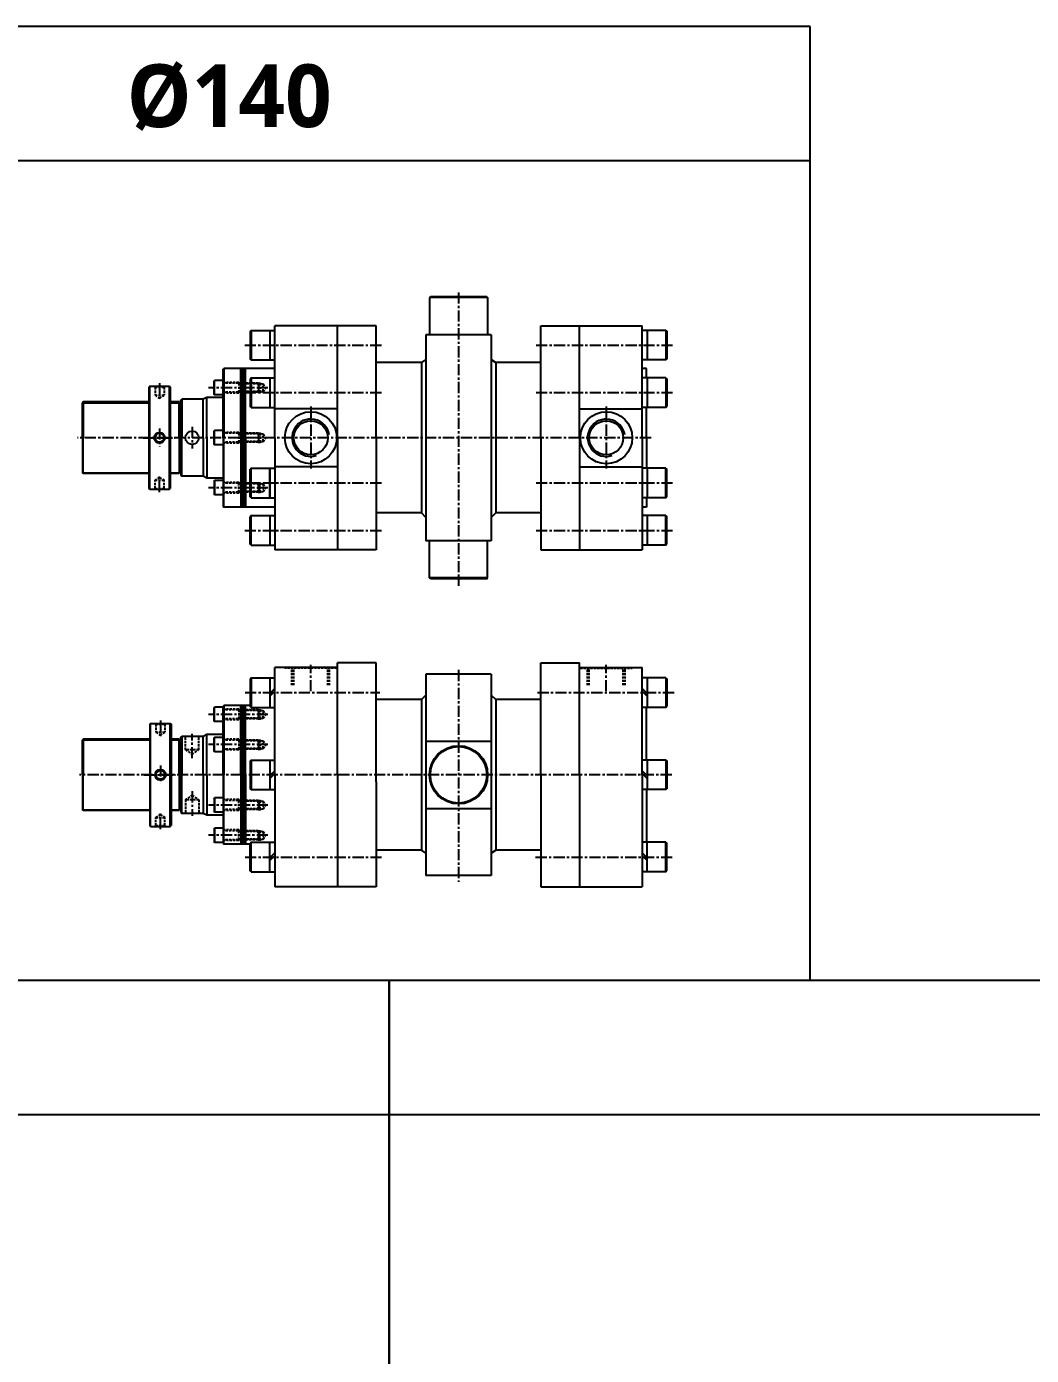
# Model space of a CAD drawing. Extents: x 0 to 8675, y 0 to 2968.
# Drawn here: x 6086 to 7208, y 1484 to 2968 of the extents above; entities that cross this region are included whole.
import ezdxf

# ---------------------------------------------------------------- set-up
doc = ezdxf.new("R2010")
doc.units = 0
doc.header["$LTSCALE"] = 5
doc.header["$MEASUREMENT"] = 0
doc.header["$PDMODE"] = 34
doc.linetypes.add('CENTERX2', pattern=[4, 2.5, -0.5, 0.5, -0.5])
doc.linetypes.add('HIDDENX2', pattern=[0.75, 0.5, -0.25])
doc.layers.get('0').update_dxf_attribs({"linetype": 'CONTINUOUS'})
doc.layers.get('Defpoints').update_dxf_attribs({"linetype": 'CONTINUOUS'})
for name, color, linetype in [('CEN', 1, 'CENTERX2'), ('HID', 2, 'HIDDENX2'), ('ML', 3, 'CONTINUOUS'), ('테두리', 7, 'CONTINUOUS')]:
    doc.layers.add(name, color=color, linetype=linetype)
doc.styles.add('문자', font='romans.shx')

msp = doc.modelspace()

# ---------------------------------------------------------------- linework, layer by layer
for p, q in [((6960.8, 2967.8), (0, 2967.8)), ((6960.8, 1902.7), (6960.8, 2967.8)), ((6960.8, 2817.8), (0, 2817.8)), ((8674.5, 1902.7), (0, 1902.7)), ((6490.6, 931.7), (6490.6, 1902.7)), ((6490.6, 1902.7), (6490.6, 0)), ((8674.5, 1752.7), (0, 1752.7))]:
    msp.add_line(p, q)
at = {"layer": 'CEN'}
for p, q in [((6568.1, 2670.9), (6568.1, 2343.1)), ((6329.4, 2612), (6482.4, 2612)), ((6654.6, 2612), (6807.5, 2612)), ((6234.2, 2569.4), (6234.2, 2549.8)), ((6355.3, 2564.4), (6288.8, 2564.4)), ((6329.4, 2559), (6482, 2559)), ((6654.6, 2559), (6807.1, 2559)), ((6403.1, 2543.4), (6403.1, 2474.4)), ((6733.1, 2543.4), (6733.1, 2474.4)), ((6783.2, 2508.6), (6142.5, 2508.6)), ((6216.1, 2508.6), (6251.3, 2508.6)), ((6216.1, 2508.6), (6251.3, 2508.6)), ((6234.2, 2519.1), (6234.2, 2498.8)), ((6270.6, 2520.9), (6270.6, 2496.6)), ((6234.2, 2447.9), (6234.2, 2467.4)), ((6355.3, 2452.8), (6288.8, 2452.8)), ((6329.4, 2458.2), (6482, 2458.2)), ((6654.6, 2458.2), (6807.1, 2458.2)), ((6329.4, 2405.2), (6482.4, 2405.2)), ((6654.6, 2405.2), (6807.5, 2405.2)), ((6604.6, 2393.6), (6531.6, 2393.6)), ((6403.1, 2225.6), (6403.1, 2255.2)), ((6568.1, 2249.3), (6568.1, 2012.7)), ((6733.1, 2225.6), (6733.1, 2255.2)), ((6329.7, 2224), (6480.1, 2224)), ((6656.3, 2224), (6810.6, 2224)), ((6355.3, 2199.7), (6288.8, 2199.7)), ((6235.2, 2193), (6235.2, 2173.4)), ((6270.6, 2150.7), (6270.6, 2178.1)), ((6355.3, 2166), (6288.8, 2166)), ((6235.2, 2142.7), (6235.2, 2122.5)), ((6806.3, 2132.2), (6144.7, 2132.2)), ((6806.3, 2132.2), (6144.7, 2132.2)), ((6217.1, 2132.2), (6252.3, 2132.2)), ((6217.1, 2132.2), (6252.3, 2132.2)), ((6270.6, 2113.8), (6270.6, 2086.3)), ((6355.3, 2098.5), (6288.8, 2098.5)), ((6235.2, 2071.5), (6235.2, 2091)), ((6355.3, 2064.7), (6288.8, 2064.7)), ((6329.7, 2040.4), (6482.4, 2040.4)), ((6654.2, 2040.4), (6808.2, 2040.4)), ((6604.6, 2019.7), (6531.6, 2019.7))]:
    msp.add_line(p, q, dxfattribs=at)
at = {"layer": 'Defpoints', "color": 0, "linetype": 'ByBlock'}
for p in [(6306.1, 2209.7), (6258.1, 2090.2), (6306.1, 2054.7)]:
    msp.add_point(p, dxfattribs=at)
at = {"layer": 'HID'}
for p, q in [((6330.1, 2570.4), (6306.1, 2570.4)), ((6344.3, 2569.4), (6306.1, 2569.4)), ((6322.6, 2568.7), (6321.2, 2569.4)), ((6322.6, 2569.4), (6322.6, 2559.4)), ((6345.1, 2568.7), (6322.6, 2568.7)), ((6344.3, 2569.4), (6344.3, 2559.4)), ((6345.1, 2568.7), (6344.3, 2569.4)), ((6344.3, 2569.4), (6346.6, 2569.4)), ((6345.1, 2560.2), (6345.1, 2568.7)), ((6345.1, 2568.7), (6350.1, 2568.7)), ((6346.6, 2569.4), (6346.6, 2559.4)), ((6346.6, 2569.4), (6348.4, 2568.7)), ((6350.1, 2560.2), (6350.1, 2568.7)), ((6350.1, 2568.7), (6353.1, 2564.4)), ((6229.2, 2565.1), (6228.2, 2566.1)), ((6229.2, 2565.1), (6239.2, 2565.1)), ((6229.2, 2565.1), (6229.2, 2556.1)), ((6229.2, 2556.1), (6234.2, 2552.9)), ((6229.2, 2556.1), (6239.2, 2556.1)), ((6234.2, 2552.9), (6239.2, 2556.1)), ((6239.2, 2565.1), (6240.2, 2566.1)), ((6239.2, 2565.1), (6239.2, 2556.1)), ((6344.3, 2559.4), (6306.1, 2559.4)), ((6330.1, 2558.4), (6306.1, 2558.4)), ((6322.6, 2560.2), (6321.2, 2559.4)), ((6345.1, 2560.2), (6322.6, 2560.2)), ((6345.1, 2560.2), (6344.3, 2559.4)), ((6344.3, 2559.4), (6346.6, 2559.4)), ((6345.1, 2560.2), (6350.1, 2560.2)), ((6346.6, 2559.4), (6348.4, 2560.2)), ((6350.1, 2560.2), (6353.1, 2564.4)), ((6330.1, 2514.6), (6306.1, 2514.6)), ((6344.3, 2513.6), (6306.1, 2513.6)), ((6322.6, 2512.9), (6321.2, 2513.6)), ((6322.6, 2513.6), (6322.6, 2503.6)), ((6345.1, 2512.9), (6322.6, 2512.9)), ((6344.3, 2513.6), (6344.3, 2503.6)), ((6345.1, 2512.9), (6344.3, 2513.6)), ((6344.3, 2513.6), (6346.6, 2513.6)), ((6345.1, 2504.4), (6345.1, 2512.9)), ((6345.1, 2512.9), (6350.1, 2512.9)), ((6346.6, 2513.6), (6346.6, 2503.6)), ((6346.6, 2513.6), (6348.4, 2512.9)), ((6350.1, 2512.9), (6353.1, 2508.6)), ((6350.1, 2504.4), (6350.1, 2512.9)), ((6350.1, 2504.4), (6353.1, 2508.6)), ((6344.3, 2503.6), (6306.1, 2503.6)), ((6330.1, 2502.6), (6306.1, 2502.6)), ((6322.6, 2504.4), (6321.2, 2503.6)), ((6345.1, 2504.4), (6322.6, 2504.4)), ((6345.1, 2504.4), (6344.3, 2503.6)), ((6344.3, 2503.6), (6346.6, 2503.6)), ((6345.1, 2504.4), (6350.1, 2504.4)), ((6346.6, 2503.6), (6348.4, 2504.4)), ((6229.2, 2461.1), (6234.2, 2464.3)), ((6234.2, 2464.3), (6239.2, 2461.1)), ((6229.2, 2452.1), (6228.2, 2451.1)), ((6229.2, 2452.1), (6229.2, 2461.1)), ((6229.2, 2461.1), (6239.2, 2461.1)), ((6229.2, 2452.1), (6239.2, 2452.1)), ((6239.2, 2452.1), (6239.2, 2461.1)), ((6239.2, 2452.1), (6240.2, 2451.1)), ((6330.1, 2458.8), (6306.1, 2458.8)), ((6344.3, 2457.8), (6306.1, 2457.8)), ((6322.6, 2457), (6321.2, 2457.8)), ((6322.6, 2448.5), (6321.2, 2447.8)), ((6322.6, 2447.8), (6322.6, 2457.8)), ((6345.1, 2457), (6322.6, 2457)), ((6345.1, 2448.5), (6322.6, 2448.5)), ((6344.3, 2447.8), (6344.3, 2457.8)), ((6345.1, 2457), (6344.3, 2457.8)), ((6344.3, 2457.8), (6346.6, 2457.8)), ((6345.1, 2448.5), (6344.3, 2447.8)), ((6345.1, 2457), (6345.1, 2448.5)), ((6345.1, 2457), (6350.1, 2457)), ((6345.1, 2448.5), (6350.1, 2448.5)), ((6346.6, 2447.8), (6346.6, 2457.8)), ((6346.6, 2457.8), (6348.4, 2457)), ((6346.6, 2447.8), (6348.4, 2448.5)), ((6350.1, 2457), (6350.1, 2448.5)), ((6350.1, 2457), (6353.1, 2452.8)), ((6350.1, 2448.5), (6353.1, 2452.8)), ((6344.3, 2447.8), (6306.1, 2447.8)), ((6330.1, 2446.8), (6306.1, 2446.8)), ((6344.3, 2447.8), (6346.6, 2447.8)), ((6374.1, 2251.2), (6374.1, 2252.2)), ((6432.1, 2251.2), (6374.1, 2251.2)), ((6382.1, 2232.2), (6382.1, 2251.2)), ((6384.1, 2232.2), (6384.1, 2251.2)), ((6422.1, 2232.2), (6422.1, 2251.2)), ((6424, 2232.2), (6424, 2251.2)), ((6432.1, 2251.2), (6432.1, 2252.2)), ((6704.1, 2251.2), (6704.1, 2252.2)), ((6704.1, 2251.2), (6762.1, 2251.2)), ((6712.1, 2232.2), (6712.1, 2251.2)), ((6714.1, 2232.2), (6714.1, 2251.2)), ((6752.1, 2232.2), (6752.1, 2251.2)), ((6754, 2232.2), (6754, 2251.2)), ((6762.1, 2251.2), (6762.1, 2252.2)), ((6330.1, 2205.7), (6306.1, 2205.7)), ((6344.3, 2204.7), (6306.1, 2204.7)), ((6322.6, 2204), (6321.2, 2204.7)), ((6322.6, 2204.7), (6322.6, 2194.7)), ((6345.1, 2204), (6322.6, 2204)), ((6345.1, 2204), (6344.3, 2204.7)), ((6344.3, 2204.7), (6344.3, 2194.7)), ((6344.3, 2204.7), (6346.6, 2204.7)), ((6345.1, 2195.5), (6345.1, 2204)), ((6345.1, 2204), (6350.1, 2204)), ((6346.6, 2204.7), (6346.6, 2194.7)), ((6346.6, 2204.7), (6348.4, 2204)), ((6350.1, 2195.5), (6350.1, 2204)), ((6350.1, 2204), (6353.1, 2199.7)), ((6350.1, 2195.5), (6353.1, 2199.7)), ((6230.2, 2188.7), (6229.2, 2189.7)), ((6230.2, 2188.7), (6230.2, 2179.7)), ((6230.2, 2188.7), (6240.2, 2188.7)), ((6240.2, 2188.7), (6241.2, 2189.7)), ((6240.2, 2188.7), (6240.2, 2179.7)), ((6344.3, 2194.7), (6306.1, 2194.7)), ((6330.1, 2193.7), (6306.1, 2193.7)), ((6322.6, 2195.5), (6321.2, 2194.7)), ((6345.1, 2195.5), (6322.6, 2195.5)), ((6345.1, 2195.5), (6344.3, 2194.7)), ((6344.3, 2194.7), (6346.6, 2194.7)), ((6345.1, 2195.5), (6350.1, 2195.5)), ((6346.6, 2194.7), (6348.4, 2195.5)), ((6230.2, 2179.7), (6240.2, 2179.7)), ((6230.2, 2179.7), (6235.2, 2176.6)), ((6235.2, 2176.6), (6240.2, 2179.7)), ((6263.1, 2160.2), (6263.1, 2175.2)), ((6278.1, 2160.2), (6278.1, 2175.2)), ((6330.1, 2172), (6306.1, 2172)), ((6344.3, 2171), (6306.1, 2171)), ((6322.6, 2170.2), (6321.2, 2171)), ((6322.6, 2171), (6322.6, 2161)), ((6345.1, 2170.2), (6322.6, 2170.2)), ((6344.3, 2171), (6344.3, 2161)), ((6344.3, 2171), (6346.6, 2171)), ((6345.1, 2170.2), (6344.3, 2171)), ((6345.1, 2161.7), (6345.1, 2170.2)), ((6345.1, 2170.2), (6350.1, 2170.2)), ((6346.6, 2171), (6346.6, 2161)), ((6346.6, 2171), (6348.4, 2170.2)), ((6350.1, 2161.7), (6350.1, 2170.2)), ((6350.1, 2170.2), (6353.1, 2166)), ((6278.1, 2160.2), (6263.1, 2160.2)), ((6263.1, 2160.2), (6270.6, 2155.1)), ((6270.6, 2155.1), (6278.1, 2160.2)), ((6344.3, 2161), (6306.1, 2161)), ((6330.1, 2160), (6306.1, 2160)), ((6322.6, 2161.7), (6321.2, 2161)), ((6345.1, 2161.7), (6322.6, 2161.7)), ((6345.1, 2161.7), (6344.3, 2161)), ((6344.3, 2161), (6346.6, 2161)), ((6345.1, 2161.7), (6350.1, 2161.7)), ((6346.6, 2161), (6348.4, 2161.7)), ((6350.1, 2161.7), (6353.1, 2166)), ((6263.1, 2104.2), (6270.6, 2109.4)), ((6270.6, 2109.4), (6278.1, 2104.2)), ((6278.1, 2104.2), (6263.1, 2104.2)), ((6263.1, 2104.2), (6263.1, 2089.2)), ((6278.1, 2104.2), (6278.1, 2089.2)), ((6330.1, 2104.5), (6306.1, 2104.5)), ((6344.3, 2103.5), (6306.1, 2103.5)), ((6344.3, 2093.5), (6306.1, 2093.5)), ((6330.1, 2092.5), (6306.1, 2092.5)), ((6322.6, 2102.7), (6321.2, 2103.5)), ((6322.6, 2094.2), (6321.2, 2093.5)), ((6322.6, 2093.5), (6322.6, 2103.5)), ((6345.1, 2102.7), (6322.6, 2102.7)), ((6345.1, 2094.2), (6322.6, 2094.2)), ((6344.3, 2093.5), (6344.3, 2103.5)), ((6344.3, 2103.5), (6346.6, 2103.5)), ((6345.1, 2102.7), (6344.3, 2103.5)), ((6345.1, 2094.2), (6344.3, 2093.5)), ((6344.3, 2093.5), (6346.6, 2093.5)), ((6345.1, 2102.7), (6345.1, 2094.2)), ((6345.1, 2102.7), (6350.1, 2102.7)), ((6345.1, 2094.2), (6350.1, 2094.2)), ((6346.6, 2093.5), (6346.6, 2103.5)), ((6346.6, 2103.5), (6348.4, 2102.7)), ((6346.6, 2093.5), (6348.4, 2094.2)), ((6350.1, 2102.7), (6350.1, 2094.2)), ((6350.1, 2102.7), (6353.1, 2098.5)), ((6350.1, 2094.2), (6353.1, 2098.5)), ((6230.2, 2084.7), (6235.2, 2087.9)), ((6230.2, 2075.7), (6230.2, 2084.7)), ((6230.2, 2084.7), (6240.2, 2084.7)), ((6235.2, 2087.9), (6240.2, 2084.7)), ((6240.2, 2075.7), (6240.2, 2084.7)), ((6230.2, 2075.7), (6229.2, 2074.7)), ((6230.2, 2075.7), (6240.2, 2075.7)), ((6240.2, 2075.7), (6241.2, 2074.7)), ((6330.1, 2070.7), (6306.1, 2070.7)), ((6344.3, 2069.7), (6306.1, 2069.7)), ((6322.6, 2069), (6321.2, 2069.7)), ((6322.6, 2059.7), (6322.6, 2069.7)), ((6345.1, 2069), (6322.6, 2069)), ((6344.3, 2059.7), (6344.3, 2069.7)), ((6344.3, 2069.7), (6346.6, 2069.7)), ((6345.1, 2069), (6344.3, 2069.7)), ((6345.1, 2069), (6345.1, 2060.5)), ((6345.1, 2069), (6350.1, 2069)), ((6346.6, 2059.7), (6346.6, 2069.7)), ((6346.6, 2069.7), (6348.4, 2069)), ((6350.1, 2069), (6350.1, 2060.5)), ((6350.1, 2069), (6353.1, 2064.7)), ((6350.1, 2060.5), (6353.1, 2064.7)), ((6344.3, 2059.7), (6306.1, 2059.7)), ((6330.1, 2058.7), (6306.1, 2058.7)), ((6322.6, 2060.5), (6321.2, 2059.7)), ((6345.1, 2060.5), (6322.6, 2060.5)), ((6345.1, 2060.5), (6344.3, 2059.7)), ((6344.3, 2059.7), (6346.6, 2059.7)), ((6345.1, 2060.5), (6350.1, 2060.5)), ((6346.6, 2059.7), (6348.4, 2060.5))]:
    msp.add_line(p, q, dxfattribs=at)
at = {"layer": 'ML'}
for p, q in [((6536.6, 2666.1), (6535.6, 2665.1)), ((6600.6, 2665.1), (6535.6, 2665.1)), ((6535.6, 2665.1), (6535.6, 2623.6)), ((6599.6, 2666.1), (6536.6, 2666.1)), ((6599.6, 2666.1), (6600.6, 2665.1)), ((6600.6, 2665.1), (6600.6, 2623.6)), ((6336.5, 2628.5), (6335.5, 2627.5)), ((6335.5, 2627.5), (6335.5, 2596.5)), ((6336.5, 2628.5), (6363.1, 2628.5)), ((6336.5, 2628.5), (6336.5, 2595.5)), ((6357.5, 2628.5), (6357.5, 2595.5)), ((6363.1, 2508.6), (6363.1, 2633.6)), ((6476.1, 2633.6), (6363.1, 2633.6)), ((6363.1, 2575.5), (6363.1, 2633.6)), ((6363.1, 2508.6), (6363.1, 2628.6)), ((6433.1, 2508.6), (6433.1, 2633.6)), ((6433.1, 2508.6), (6433.1, 2631.5)), ((6476.1, 2508.6), (6476.1, 2633.6)), ((6476.1, 2508.6), (6476.1, 2633.6)), ((6660.1, 2508.6), (6660.1, 2633.6)), ((6660.1, 2633.6), (6773.1, 2633.6)), ((6660.1, 2508.6), (6660.1, 2633.6)), ((6660.1, 2508.6), (6660.1, 2633.6)), ((6703.1, 2508.6), (6703.1, 2633.6)), ((6703.1, 2508.6), (6703.1, 2633.6)), ((6703.1, 2508.6), (6703.1, 2631.5)), ((6703.1, 2508.6), (6703.1, 2631.5)), ((6703.1, 2508.6), (6703.1, 2631.5)), ((6773.1, 2575.5), (6773.1, 2633.6)), ((6773.1, 2508.6), (6773.1, 2628.6)), ((6799.7, 2628.5), (6773.1, 2628.5)), ((6778.7, 2628.5), (6778.7, 2595.5)), ((6799.7, 2628.5), (6799.7, 2595.5)), ((6799.7, 2628.5), (6800.7, 2627.5)), ((6800.7, 2627.5), (6800.7, 2596.5)), ((6531.6, 2623.6), (6531.6, 2393.6)), ((6604.6, 2623.6), (6531.6, 2623.6)), ((6604.6, 2623.6), (6604.6, 2393.6)), ((6305.1, 2585.1), (6306.1, 2586.1)), ((6305.1, 2508.6), (6305.1, 2585.1)), ((6306.1, 2586.1), (6306.1, 2508.6)), ((6363.1, 2586.1), (6306.1, 2586.1)), ((6325.1, 2508.6), (6325.1, 2586.1)), ((6326.8, 2508.6), (6326.8, 2586.1)), ((6328.4, 2508.6), (6328.4, 2586.1)), ((6330.1, 2508.6), (6330.1, 2586.1)), ((6336.5, 2595.5), (6335.5, 2596.5)), ((6336.5, 2595.5), (6363.1, 2595.5)), ((6526.6, 2592.6), (6476.1, 2592.6)), ((6531.6, 2596.1), (6526.6, 2592.6)), ((6526.6, 2592.6), (6526.6, 2424.6)), ((6604.6, 2596.1), (6609.6, 2592.6)), ((6660.1, 2592.6), (6609.6, 2592.6)), ((6609.6, 2592.6), (6609.6, 2424.6)), ((6799.7, 2595.5), (6773.1, 2595.5)), ((6778.1, 2586.1), (6773.1, 2586.1)), ((6778.1, 2575.5), (6778.1, 2586.1)), ((6799.7, 2595.5), (6800.7, 2596.5)), ((6295.7, 2572.4), (6295.1, 2571.8)), ((6295.1, 2557), (6295.1, 2571.8)), ((6295.7, 2556.4), (6295.7, 2572.4)), ((6305.1, 2572.4), (6295.7, 2572.4)), ((6336.5, 2575.5), (6335.5, 2574.5)), ((6335.5, 2574.5), (6335.5, 2543.5)), ((6336.5, 2575.5), (6363.1, 2575.5)), ((6336.5, 2575.5), (6336.5, 2542.5)), ((6357.5, 2575.5), (6357.5, 2542.5)), ((6799.7, 2575.5), (6773.1, 2575.5)), ((6778.7, 2575.5), (6778.7, 2542.5)), ((6799.7, 2575.5), (6799.7, 2542.5)), ((6799.7, 2575.5), (6800.7, 2574.5)), ((6800.7, 2574.5), (6800.7, 2543.5)), ((6223.2, 2566.1), (6222.2, 2565.1)), ((6222.2, 2565.1), (6222.2, 2452.1)), ((6223.2, 2566.1), (6245.2, 2566.1)), ((6223.2, 2451.1), (6223.2, 2566.1)), ((6245.2, 2451.1), (6245.2, 2566.1)), ((6245.2, 2566.1), (6246.2, 2565.1)), ((6246.2, 2565.1), (6246.2, 2452.1)), ((6287.1, 2553.6), (6283.1, 2551.6)), ((6287.1, 2508.6), (6287.1, 2553.6)), ((6305.1, 2553.6), (6287.1, 2553.6)), ((6295.1, 2557), (6295.7, 2556.4)), ((6305.1, 2556.4), (6295.7, 2556.4)), ((6149.1, 2548.6), (6148.1, 2547.6)), ((6148.1, 2508.6), (6148.1, 2547.6)), ((6149.1, 2548.6), (6149.1, 2508.6)), ((6222.2, 2548.6), (6149.1, 2548.6)), ((6256.1, 2548.6), (6246.2, 2548.6)), ((6246.2, 2548.6), (6246.2, 2468.6)), ((6256.1, 2508.6), (6256.1, 2548.6)), ((6258.1, 2547.4), (6256.1, 2547.4)), ((6258.1, 2550.6), (6259.1, 2551.6)), ((6258.1, 2508.6), (6258.1, 2550.6)), ((6259.1, 2551.6), (6259.1, 2508.6)), ((6283.1, 2551.6), (6259.1, 2551.6)), ((6283.1, 2508.6), (6283.1, 2551.6)), ((6336.5, 2542.5), (6335.5, 2543.5)), ((6336.5, 2542.5), (6363.1, 2542.5)), ((6363.1, 2508.6), (6363.1, 2542.5)), ((6433.1, 2541), (6363.1, 2541)), ((6703.1, 2541), (6773.1, 2541)), ((6773.1, 2508.6), (6773.1, 2542.5)), ((6799.7, 2542.5), (6773.1, 2542.5)), ((6778.1, 2508.6), (6778.1, 2542.5)), ((6799.7, 2542.5), (6800.7, 2543.5)), ((6148.1, 2508.6), (6148.1, 2469.6)), ((6149.1, 2468.6), (6149.1, 2508.6)), ((6256.1, 2508.6), (6256.1, 2468.6)), ((6258.1, 2508.6), (6258.1, 2466.6)), ((6259.1, 2465.6), (6259.1, 2508.6)), ((6283.1, 2508.6), (6283.1, 2465.6)), ((6287.1, 2508.6), (6287.1, 2463.6)), ((6295.7, 2516.6), (6295.1, 2516)), ((6295.1, 2501.2), (6295.1, 2516)), ((6295.7, 2500.6), (6295.7, 2516.6)), ((6305.1, 2516.6), (6295.7, 2516.6)), ((6305.1, 2508.6), (6305.1, 2432.1)), ((6306.1, 2431.1), (6306.1, 2508.6)), ((6325.1, 2508.6), (6325.1, 2431.1)), ((6326.8, 2508.6), (6326.8, 2431.1)), ((6328.4, 2508.6), (6328.4, 2431.1)), ((6330.1, 2508.6), (6330.1, 2431.1)), ((6363.1, 2508.6), (6363.1, 2383.6)), ((6363.1, 2508.6), (6363.1, 2383.6)), ((6363.1, 2508.6), (6363.1, 2383.6)), ((6433.1, 2508.6), (6433.1, 2383.6)), ((6433.1, 2508.6), (6433.1, 2383.6)), ((6476.1, 2508.6), (6476.1, 2383.6)), ((6476.1, 2508.6), (6476.1, 2383.6)), ((6476.1, 2508.6), (6476.1, 2383.6)), ((6660.1, 2508.6), (6660.1, 2383.6)), ((6660.1, 2508.6), (6660.1, 2383.6)), ((6660.1, 2508.6), (6660.1, 2383.6)), ((6660.1, 2508.6), (6660.1, 2383.6)), ((6703.1, 2508.6), (6703.1, 2385.7)), ((6703.1, 2508.6), (6703.1, 2383.6)), ((6703.1, 2508.6), (6703.1, 2385.7)), ((6703.1, 2508.6), (6703.1, 2383.6)), ((6703.1, 2508.6), (6703.1, 2383.6)), ((6773.1, 2508.6), (6773.1, 2383.6)), ((6773.1, 2508.6), (6773.1, 2383.6)), ((6778.1, 2508.6), (6778.1, 2474.7)), ((6295.1, 2501.2), (6295.7, 2500.6)), ((6305.1, 2500.6), (6295.7, 2500.6)), ((6149.1, 2468.6), (6148.1, 2469.6)), ((6222.2, 2468.6), (6149.1, 2468.6)), ((6256.1, 2468.6), (6246.2, 2468.6)), ((6258.1, 2469.9), (6256.1, 2469.9)), ((6258.1, 2466.6), (6259.1, 2465.6)), ((6283.1, 2465.6), (6259.1, 2465.6)), ((6287.1, 2463.6), (6283.1, 2465.6)), ((6305.1, 2463.6), (6287.1, 2463.6)), ((6305.1, 2463.6), (6287.1, 2463.6)), ((6336.5, 2474.7), (6335.5, 2473.7)), ((6335.5, 2442.7), (6335.5, 2473.7)), ((6335.5, 2442.7), (6335.5, 2473.7)), ((6336.5, 2474.7), (6363.1, 2474.7)), ((6336.5, 2441.7), (6336.5, 2474.7)), ((6336.5, 2441.7), (6336.5, 2474.7)), ((6336.5, 2474.7), (6363.1, 2474.7)), ((6357.5, 2474.7), (6357.5, 2441.7)), ((6357.5, 2441.7), (6357.5, 2474.7)), ((6433.1, 2476.2), (6363.1, 2476.2)), ((6703.1, 2476.2), (6773.1, 2476.2)), ((6799.7, 2474.7), (6773.1, 2474.7)), ((6778.7, 2474.7), (6778.7, 2441.7)), ((6799.7, 2441.7), (6799.7, 2474.7)), ((6799.7, 2474.7), (6800.7, 2473.7)), ((6800.7, 2442.7), (6800.7, 2473.7)), ((6223.2, 2451.1), (6222.2, 2452.1)), ((6223.2, 2451.1), (6245.2, 2451.1)), ((6245.2, 2451.1), (6246.2, 2452.1)), ((6295.1, 2460.2), (6295.7, 2460.8)), ((6295.1, 2460.2), (6295.1, 2445.4)), ((6305.1, 2460.8), (6295.7, 2460.8)), ((6295.7, 2460.8), (6295.7, 2444.8)), ((6295.7, 2444.8), (6295.1, 2445.4)), ((6305.1, 2444.8), (6295.7, 2444.8)), ((6336.5, 2441.7), (6335.5, 2442.7)), ((6336.5, 2441.7), (6363.1, 2441.7)), ((6336.5, 2441.7), (6363.1, 2441.7)), ((6799.7, 2441.7), (6773.1, 2441.7)), ((6778.1, 2441.7), (6778.1, 2431.1)), ((6799.7, 2441.7), (6800.7, 2442.7)), ((6305.1, 2432.1), (6306.1, 2431.1)), ((6363.1, 2431.1), (6306.1, 2431.1)), ((6336.5, 2421.7), (6335.5, 2420.7)), ((6335.5, 2389.7), (6335.5, 2420.7)), ((6336.5, 2388.7), (6336.5, 2421.7)), ((6336.5, 2421.7), (6363.1, 2421.7)), ((6357.5, 2421.7), (6357.5, 2388.7)), ((6526.6, 2424.6), (6476.1, 2424.6)), ((6531.6, 2419.6), (6526.6, 2424.6)), ((6604.6, 2419.6), (6609.6, 2424.6)), ((6660.1, 2424.6), (6609.6, 2424.6)), ((6778.1, 2431.1), (6773.1, 2431.1)), ((6799.7, 2421.7), (6773.1, 2421.7)), ((6778.7, 2421.7), (6778.7, 2388.7)), ((6799.7, 2388.7), (6799.7, 2421.7)), ((6799.7, 2421.7), (6800.7, 2420.7)), ((6800.7, 2389.7), (6800.7, 2420.7)), ((6336.5, 2388.7), (6335.5, 2389.7)), ((6604.6, 2393.6), (6531.6, 2393.6)), ((6535.6, 2352.1), (6535.6, 2393.6)), ((6600.6, 2352.1), (6600.6, 2393.6)), ((6799.7, 2388.7), (6800.7, 2389.7)), ((6336.5, 2388.7), (6363.1, 2388.7)), ((6476.1, 2383.6), (6363.1, 2383.6)), ((6476.1, 2383.6), (6406.7, 2383.6)), ((6660.1, 2383.6), (6773.1, 2383.6)), ((6799.7, 2388.7), (6773.1, 2388.7)), ((6600.6, 2352.1), (6535.6, 2352.1)), ((6536.6, 2351.1), (6535.6, 2352.1)), ((6599.6, 2351.1), (6536.6, 2351.1)), ((6599.6, 2351.1), (6600.6, 2352.1)), ((6433.1, 2132.2), (6433.1, 2257.2)), ((6476.1, 2257.2), (6433.1, 2257.2)), ((6476.1, 2124.4), (6476.1, 2257.2)), ((6476.1, 2124.4), (6476.1, 2257.2)), ((6660.1, 2257.2), (6703.1, 2257.2)), ((6660.1, 2132.2), (6660.1, 2257.2)), ((6660.1, 2132.2), (6660.1, 2257.2)), ((6703.1, 2132.2), (6703.1, 2257.2)), ((6363.1, 2132.2), (6363.1, 2252.2)), ((6433.1, 2252.2), (6363.1, 2252.2)), ((6433.1, 2132.2), (6433.1, 2255.2)), ((6476.1, 2132.2), (6476.1, 2255.2)), ((6531.6, 2244.7), (6531.6, 2019.7)), ((6604.6, 2244.7), (6531.6, 2244.7)), ((6604.6, 2244.7), (6604.6, 2019.7)), ((6703.1, 2132.2), (6703.1, 2255.2)), ((6703.1, 2132.2), (6703.1, 2255.2)), ((6703.1, 2252.2), (6773.1, 2252.2)), ((6773.1, 2132.2), (6773.1, 2252.2)), ((6773.1, 2132.2), (6773.1, 2252.2)), ((6336.5, 2240.5), (6335.5, 2239.5)), ((6335.5, 2239.5), (6335.5, 2208.5)), ((6336.5, 2240.5), (6336.5, 2207.5)), ((6336.5, 2240.5), (6363.1, 2240.5)), ((6357.5, 2240.5), (6357.5, 2207.5)), ((6363.1, 2228.6), (6357.5, 2223.2)), ((6799.7, 2240.5), (6773.1, 2240.5)), ((6773.1, 2228.6), (6778.7, 2223.2)), ((6778.7, 2240.5), (6778.7, 2207.5)), ((6799.7, 2240.5), (6799.7, 2207.5)), ((6799.7, 2240.5), (6800.7, 2239.5)), ((6800.7, 2239.5), (6800.7, 2208.5)), ((6363.1, 2225.5), (6357.5, 2220.1)), ((6526.6, 2216.2), (6476.1, 2216.2)), ((6531.6, 2221.2), (6526.6, 2216.2)), ((6526.6, 2216.2), (6526.6, 2048.2)), ((6604.6, 2221.2), (6609.6, 2216.2)), ((6660.1, 2216.2), (6609.6, 2216.2)), ((6609.6, 2216.2), (6609.6, 2048.2)), ((6773.1, 2225.5), (6778.7, 2220.1)), ((6295.7, 2207.7), (6295.1, 2207.1)), ((6295.1, 2192.3), (6295.1, 2207.1)), ((6305.1, 2207.7), (6295.7, 2207.7)), ((6295.7, 2191.7), (6295.7, 2207.7)), ((6305.1, 2208.7), (6306.1, 2209.7)), ((6305.1, 2132.2), (6305.1, 2208.7)), ((6335.5, 2209.7), (6306.1, 2209.7)), ((6306.1, 2209.7), (6306.1, 2132.2)), ((6325.1, 2132.2), (6325.1, 2209.7)), ((6326.8, 2132.2), (6326.8, 2209.7)), ((6328.4, 2132.2), (6328.4, 2209.7)), ((6330.1, 2132.2), (6330.1, 2209.7)), ((6336.5, 2207.5), (6335.5, 2208.5)), ((6336.5, 2207.5), (6363.1, 2207.5)), ((6799.7, 2207.5), (6773.1, 2207.5)), ((6778.1, 2148.7), (6778.1, 2207.5)), ((6799.7, 2207.5), (6800.7, 2208.5)), ((6224.2, 2189.7), (6223.2, 2188.7)), ((6223.2, 2188.7), (6223.2, 2075.7)), ((6224.2, 2074.7), (6224.2, 2189.7)), ((6224.2, 2189.7), (6246.2, 2189.7)), ((6246.2, 2074.7), (6246.2, 2189.7)), ((6246.2, 2189.7), (6247.2, 2188.7)), ((6247.2, 2188.7), (6247.2, 2075.7)), ((6295.1, 2192.3), (6295.7, 2191.7)), ((6305.1, 2191.7), (6295.7, 2191.7)), ((6149.1, 2172.2), (6148.1, 2171.2)), ((6148.1, 2132.2), (6148.1, 2171.2)), ((6149.1, 2172.2), (6149.1, 2132.2)), ((6223.2, 2172.2), (6149.1, 2172.2)), ((6256.1, 2172.2), (6247.2, 2172.2)), ((6247.2, 2172.2), (6247.2, 2092.2)), ((6256.1, 2132.2), (6256.1, 2172.2)), ((6258.1, 2171), (6256.1, 2171)), ((6258.1, 2174.2), (6259.1, 2175.2)), ((6258.1, 2132.2), (6258.1, 2174.2)), ((6283.1, 2175.2), (6259.1, 2175.2)), ((6259.1, 2175.2), (6259.1, 2132.2)), ((6287.1, 2177.2), (6283.1, 2175.2)), ((6283.1, 2132.2), (6283.1, 2175.2)), ((6305.1, 2177.2), (6287.1, 2177.2)), ((6287.1, 2132.2), (6287.1, 2177.2)), ((6295.7, 2174), (6295.1, 2173.4)), ((6295.1, 2158.6), (6295.1, 2173.4)), ((6295.7, 2158), (6295.7, 2174)), ((6305.1, 2174), (6295.7, 2174)), ((6531.6, 2169.7), (6604.6, 2169.7)), ((6295.1, 2158.6), (6295.7, 2158)), ((6305.1, 2158), (6295.7, 2158)), ((6336.5, 2148.7), (6335.5, 2147.7)), ((6335.5, 2147.7), (6335.5, 2116.7)), ((6336.5, 2148.7), (6363.1, 2148.7)), ((6336.5, 2148.7), (6336.5, 2115.7)), ((6357.5, 2148.7), (6357.5, 2115.7)), ((6363.1, 2136.8), (6357.5, 2131.4)), ((6799.7, 2148.7), (6773.1, 2148.7)), ((6773.1, 2136.8), (6778.7, 2131.4)), ((6778.7, 2148.7), (6778.7, 2115.7)), ((6799.7, 2148.7), (6799.7, 2115.7)), ((6799.7, 2148.7), (6800.7, 2147.7)), ((6800.7, 2147.7), (6800.7, 2116.7)), ((6148.1, 2132.2), (6148.1, 2093.2)), ((6149.1, 2092.2), (6149.1, 2132.2)), ((6256.1, 2132.2), (6256.1, 2092.2)), ((6258.1, 2132.2), (6258.1, 2090.2)), ((6259.1, 2089.2), (6259.1, 2132.2)), ((6283.1, 2132.2), (6283.1, 2089.2)), ((6287.1, 2132.2), (6287.1, 2087.2)), ((6305.1, 2132.2), (6305.1, 2055.7)), ((6306.1, 2054.7), (6306.1, 2132.2)), ((6325.1, 2132.2), (6325.1, 2054.7)), ((6326.8, 2132.2), (6326.8, 2054.7)), ((6328.4, 2132.2), (6328.4, 2054.7)), ((6330.1, 2132.2), (6330.1, 2054.7)), ((6363.1, 2133.7), (6357.5, 2128.3)), ((6363.1, 2132.2), (6363.1, 2007.2)), ((6433.1, 2132.2), (6433.1, 2009.3)), ((6433.1, 2132.2), (6433.1, 2007.2)), ((6476.1, 2124.4), (6476.1, 2007.2)), ((6476.1, 2124.4), (6476.1, 2007.2)), ((6660.1, 2132.2), (6660.1, 2007.2)), ((6703.1, 2132.2), (6703.1, 2009.3)), ((6703.1, 2132.2), (6703.1, 2007.2)), ((6703.1, 2132.2), (6703.1, 2009.3)), ((6773.1, 2133.7), (6778.7, 2128.3)), ((6773.1, 2132.2), (6773.1, 2007.2)), ((6773.1, 2132.2), (6773.1, 2007.2)), ((6336.5, 2115.7), (6335.5, 2116.7)), ((6336.5, 2115.7), (6363.1, 2115.7)), ((6799.7, 2115.7), (6773.1, 2115.7)), ((6778.1, 2115.7), (6778.1, 2056.9)), ((6799.7, 2115.7), (6800.7, 2116.7)), ((6149.1, 2092.2), (6148.1, 2093.2)), ((6258.1, 2093.5), (6256.1, 2093.5)), ((6295.1, 2105.9), (6295.7, 2106.5)), ((6295.1, 2105.9), (6295.1, 2091.1)), ((6295.7, 2106.5), (6295.7, 2090.5)), ((6305.1, 2106.5), (6295.7, 2106.5)), ((6531.6, 2094.7), (6604.6, 2094.7)), ((6223.2, 2092.2), (6149.1, 2092.2)), ((6256.1, 2092.2), (6247.2, 2092.2)), ((6258.1, 2090.2), (6259.1, 2089.2)), ((6283.1, 2089.2), (6259.1, 2089.2)), ((6287.1, 2087.2), (6283.1, 2089.2)), ((6305.1, 2087.2), (6287.1, 2087.2)), ((6295.7, 2090.5), (6295.1, 2091.1)), ((6305.1, 2090.5), (6295.7, 2090.5)), ((6224.2, 2074.7), (6223.2, 2075.7)), ((6224.2, 2074.7), (6246.2, 2074.7)), ((6246.2, 2074.7), (6247.2, 2075.7)), ((6295.1, 2072.1), (6295.7, 2072.7)), ((6295.1, 2072.1), (6295.1, 2057.3)), ((6295.7, 2072.7), (6295.7, 2056.7)), ((6305.1, 2072.7), (6295.7, 2072.7)), ((6295.7, 2056.7), (6295.1, 2057.3)), ((6305.1, 2056.7), (6295.7, 2056.7)), ((6305.1, 2055.7), (6306.1, 2054.7)), ((6335.5, 2054.7), (6306.1, 2054.7)), ((6336.5, 2056.9), (6335.5, 2055.9)), ((6335.5, 2024.9), (6335.5, 2055.9)), ((6336.5, 2023.9), (6336.5, 2056.9)), ((6336.5, 2056.9), (6363.1, 2056.9)), ((6357.5, 2023.9), (6357.5, 2056.9)), ((6526.6, 2048.2), (6476.1, 2048.2)), ((6531.6, 2044.7), (6526.6, 2048.2)), ((6604.6, 2044.7), (6609.6, 2048.2)), ((6660.1, 2048.2), (6609.6, 2048.2)), ((6799.7, 2056.9), (6773.1, 2056.9)), ((6778.7, 2023.9), (6778.7, 2056.9)), ((6799.7, 2023.9), (6799.7, 2056.9)), ((6799.7, 2056.9), (6800.7, 2055.9)), ((6800.7, 2024.9), (6800.7, 2055.9)), ((6363.1, 2045), (6357.5, 2039.6)), ((6363.1, 2041.9), (6357.5, 2036.5)), ((6773.1, 2045), (6778.7, 2039.6)), ((6773.1, 2041.9), (6778.7, 2036.5)), ((6336.5, 2023.9), (6335.5, 2024.9)), ((6336.5, 2023.9), (6363.1, 2023.9)), ((6604.6, 2019.7), (6531.6, 2019.7)), ((6799.7, 2023.9), (6773.1, 2023.9)), ((6799.7, 2023.9), (6800.7, 2024.9)), ((6476.1, 2007.2), (6363.1, 2007.2)), ((6660.1, 2007.2), (6773.1, 2007.2))]:
    msp.add_line(p, q, dxfattribs=at)
for centre, radius in [((6403.1, 2508.6), 29), ((6733.1, 2508.6), 29), ((6403.1, 2508.6), 19), ((6733.1, 2508.6), 19), ((6234.2, 2508.6), 6), ((6234.2, 2508.6), 5), ((6234.2, 2508.6), 5), ((6270.6, 2508.6), 7.5), ((6568.1, 2132.2), 32.5), ((6568.1, 2132.2), 31.5), ((6235.2, 2132.2), 6), ((6235.2, 2132.2), 5), ((6235.2, 2132.2), 5)]:
    msp.add_circle(centre, radius, dxfattribs=at)
at = {"layer": '테두리'}
for p, q in [((6148.1, 2547.6), (6222.2, 2547.6)), ((6246.2, 2547.6), (6256.1, 2547.6)), ((6148.1, 2469.6), (6222.2, 2469.6)), ((6246.2, 2469.6), (6256.1, 2469.6)), ((6148.1, 2171.2), (6223.2, 2171.2)), ((6247.2, 2171.2), (6256.1, 2171.2)), ((6148.1, 2093.2), (6223.2, 2093.2)), ((6247.2, 2093.2), (6256.1, 2093.2))]:
    msp.add_line(p, q, dxfattribs=at)
for centre in [(6403.1, 2508.6), (6733.1, 2508.6)]:
    msp.add_arc(centre, 20.9, 9.4388, 287.899, dxfattribs=at)

# ---------------------------------------------------------------- texts
at = {"insert": (6197.5, 2925.5), "char_height": 70, "attachment_point": 1, "style": '문자'}
msp.add_mtext_dynamic_manual_height_columns('{\\fMalgun Gothic|b1|i0|c129|p50;%%C140}', width=124.533, gutter_width=16, heights=[-75.6], dxfattribs=at)

doc.saveas('drawing.dxf')
